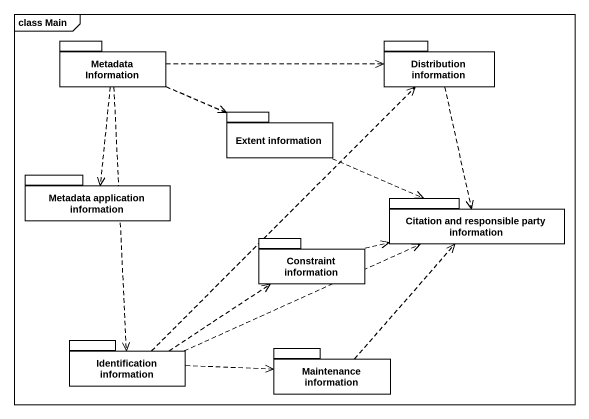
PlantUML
@startuml
mainframe class Main
package "Metadata Information" as Metadata_Information #FFFFFF {
}
package "Distribution information" as Distribution_information #FFFFFF {
}
package "Extent information" as Extent_information #FFFFFF {
}
package "Metadata application information" as Metadata_application #FFFFFF {
}
package "Citation and responsible party information" as Citation_and_responsible #FFFFFF {
}
package "Constraint information" as Constraint_information #FFFFFF {
}
package "Identification information" as Identification_information #FFFFFF {
}
package "Maintenance information" as Maintenance_information #FFFFFF {
}
Metadata_Information .right.> Distribution_information
Metadata_Information .right.> Extent_information
Metadata_Information ..> Metadata_application
Metadata_Information .right.> Citation_and_responsible
Metadata_Information ..> Identification_information
Distribution_information ..> Citation_and_responsible
Constraint_information .right.> Citation_and_responsible
Identification_information .up.> Distribution_information
Identification_information .right.> Citation_and_responsible
Identification_information .right.> Constraint_information
Identification_information .right.> Maintenance_information
Maintenance_information .up.> Citation_and_responsible
@enduml
